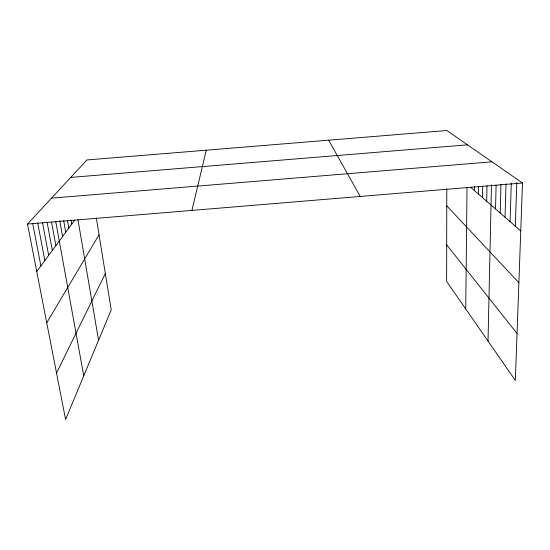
<?xml version="1.0" encoding="UTF-8"?>
<svg xmlns="http://www.w3.org/2000/svg" width="550" height="550" viewBox="0 0 550 550"><rect width="100%" height="100%" fill="white"/><g stroke="black" fill="none" stroke-linecap="round" stroke-linejoin="round"><path stroke-width="0.82" d="M446.779 188.76L446.641 281.442L515.329 380.435L522.5 182.992L446.868 130.515L86.914 159.954L27.5 224.049L65.581 419.485L111.224 309.877L96.298 217.827M465.719 308.935L467.033 187.481M474.519 190.63L474.581 186.409M478.438 194.047L478.562 186.326M482.487 197.581L482.687 186.478M486.681 201.231L486.991 185.934M488.022 341.082L491.473 184.69M495.529 208.945L496.1 185.288M500.197 213.015L500.954 184.353M505.044 217.243L506.007 183.796M510.084 221.629L511.28 183.081M515.316 226.194L516.787 182.531M191.916 210.409L206.264 150.191M56.526 373.038L105.332 273.549M46.743 322.802L99.041 234.754M36.754 271.542L74.642 220.186M27.5 224.049L522.5 182.992M70.744 177.403L467.493 144.829M51.514 198.144L491.982 161.817M470.731 187.33L520.761 230.938M446.751 205.796L518.877 282.707M446.696 244.86L517.034 333.479M328.646 140.181L360.216 196.453M32.711 223.458L40.886 265.946M37.723 223.059L44.852 260.569M42.556 222.853L48.668 255.393M47.066 222.001L52.339 250.415M51.576 222.166L55.88 245.623M55.784 221.671L83.751 375.856M59.703 220.516L62.576 236.541M63.683 220.619L65.752 232.238M67.492 220.577L68.812 228.085M71.046 219.876L71.775 224.07M77.976 219.752L98.567 340.271"/></g></svg>
